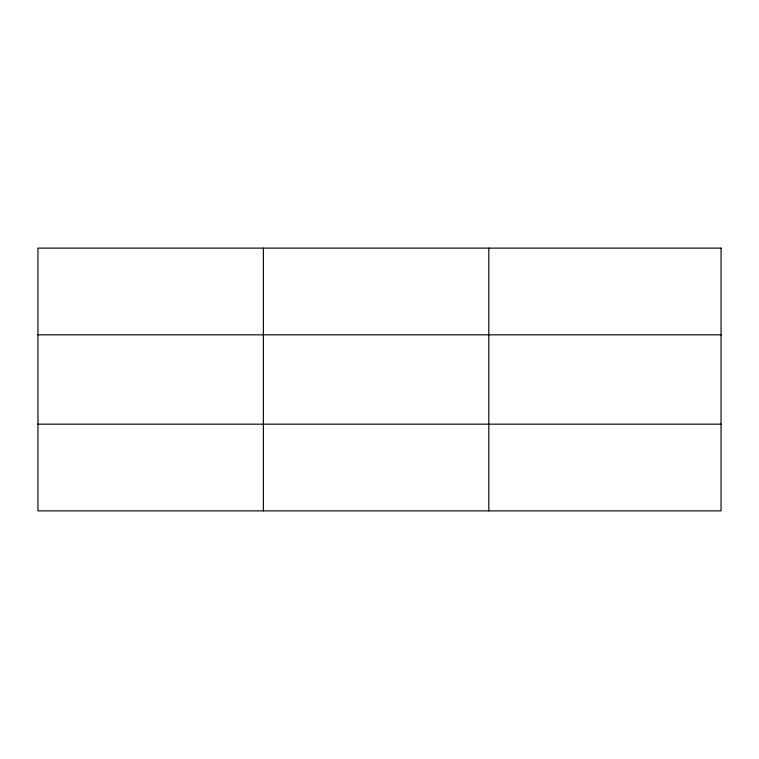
<?xml version="1.0" encoding="UTF-8"?>
<svg xmlns="http://www.w3.org/2000/svg" width="759" height="759" viewBox="0 0 759 759"><rect width="100%" height="100%" fill="white"/><g stroke="black" fill="none" stroke-linecap="round" stroke-linejoin="round"><path stroke-width="1.14" d="M263.373 248.117L263.373 510.883M488.796 248.117L488.796 510.883M37.95 334.833L721.05 334.833M37.95 424.167L721.05 424.167M721.05 248.117L721.05 510.883L37.95 510.883L37.95 248.117L721.05 248.117"/></g></svg>
